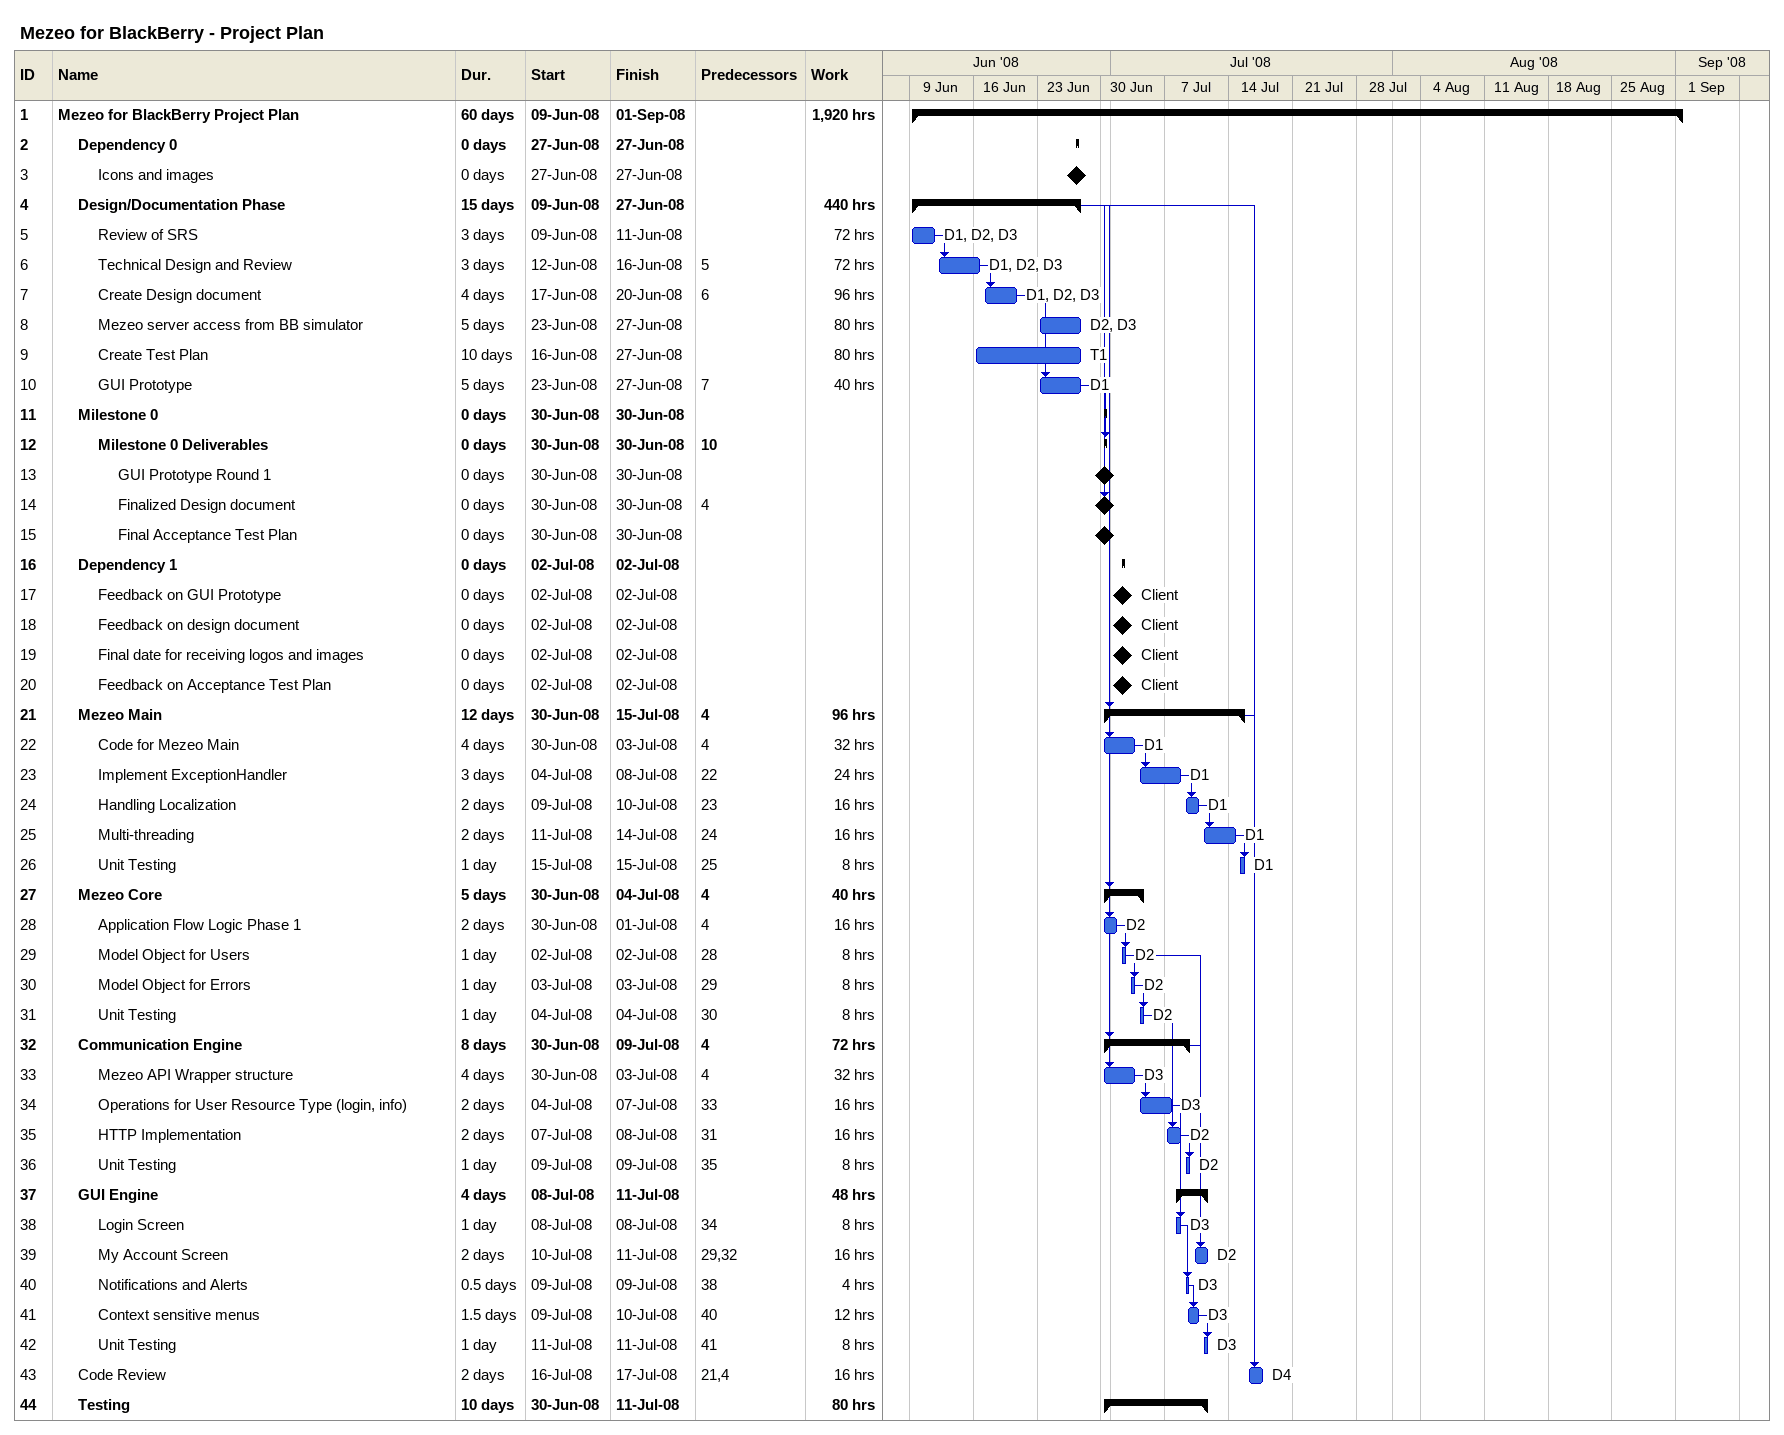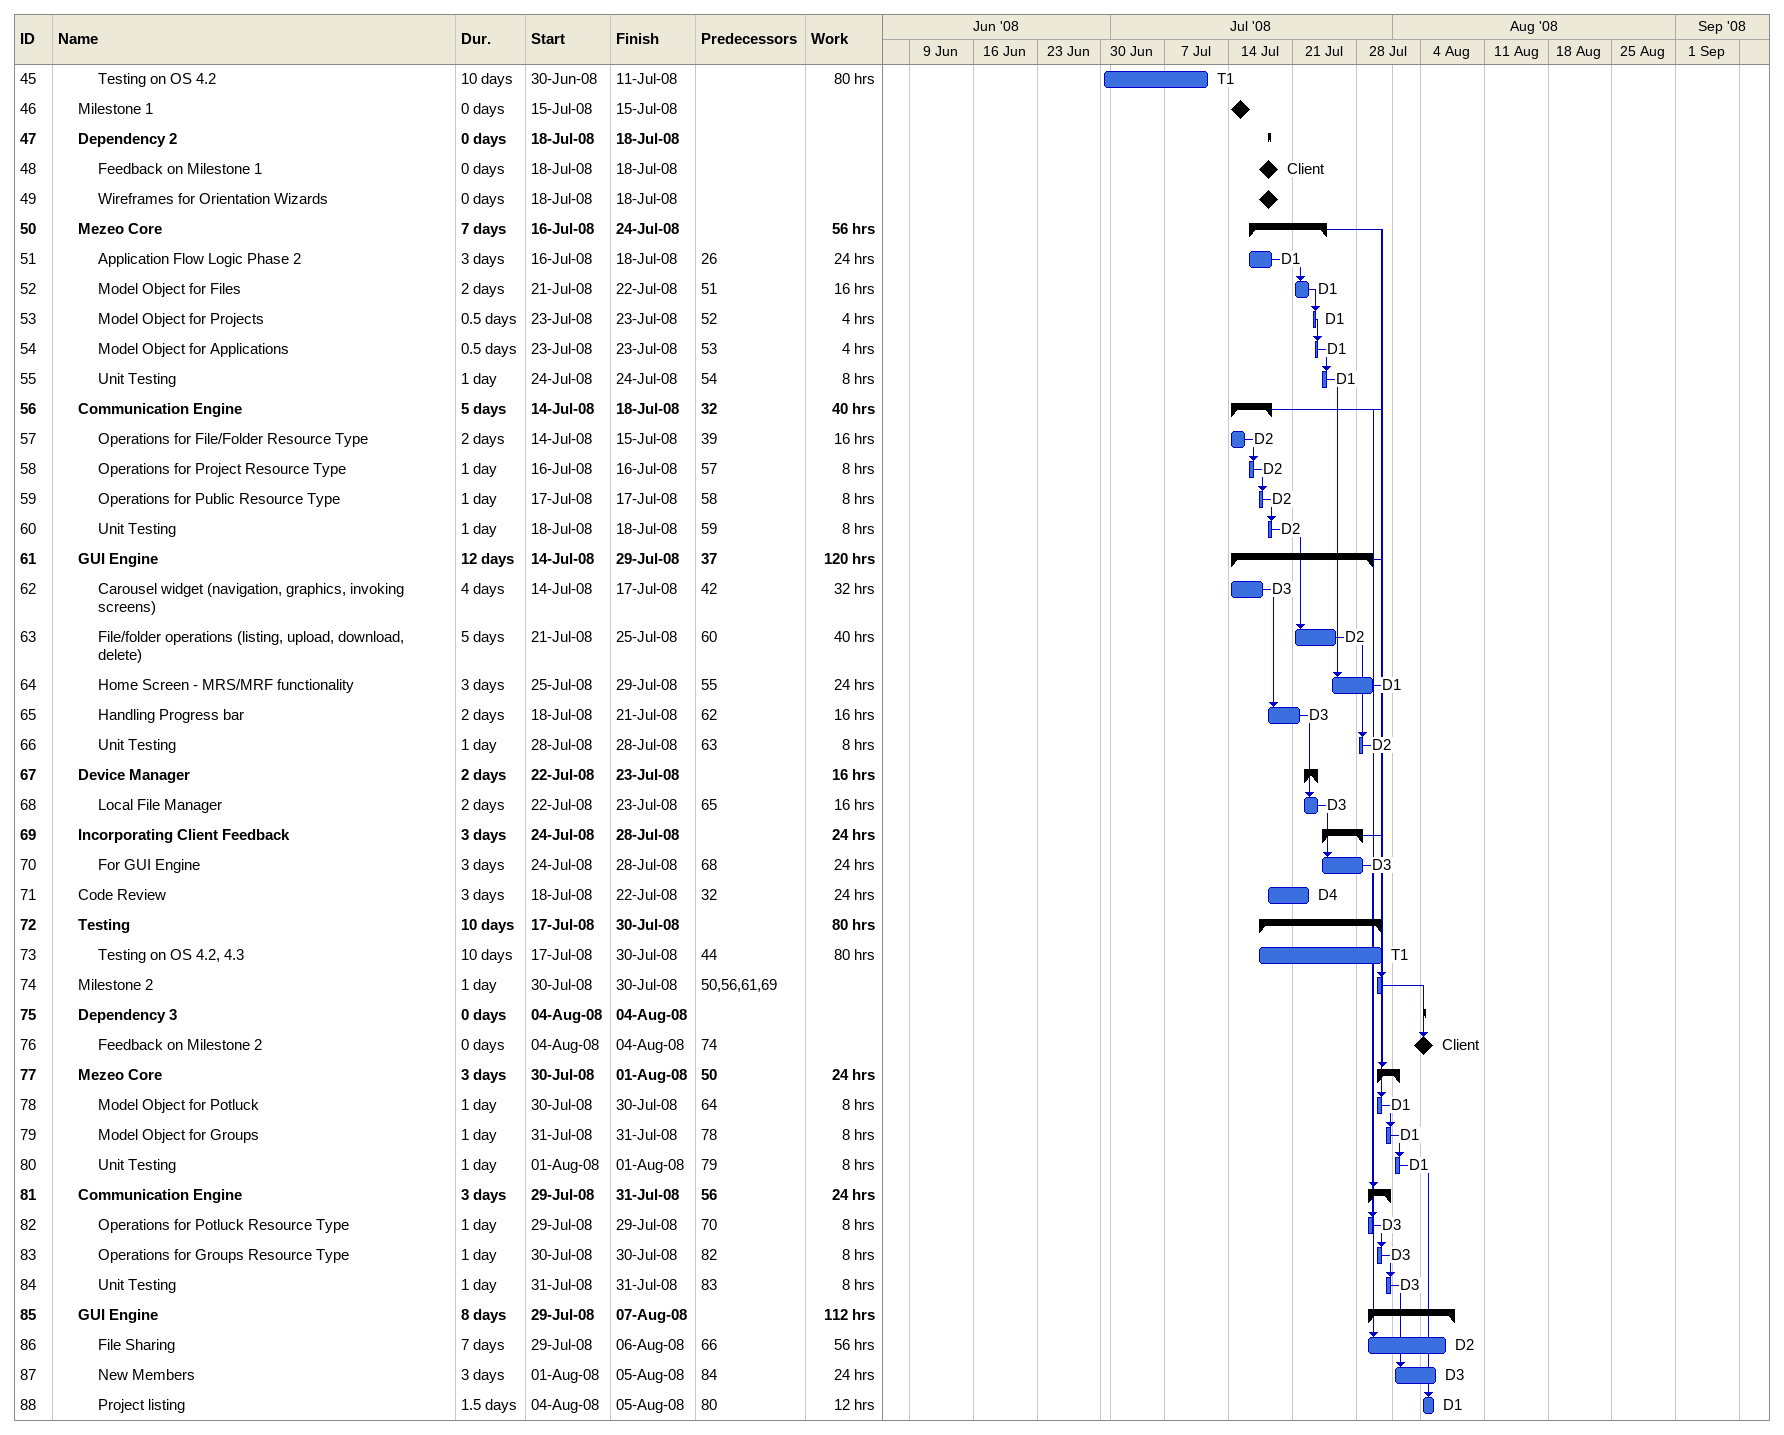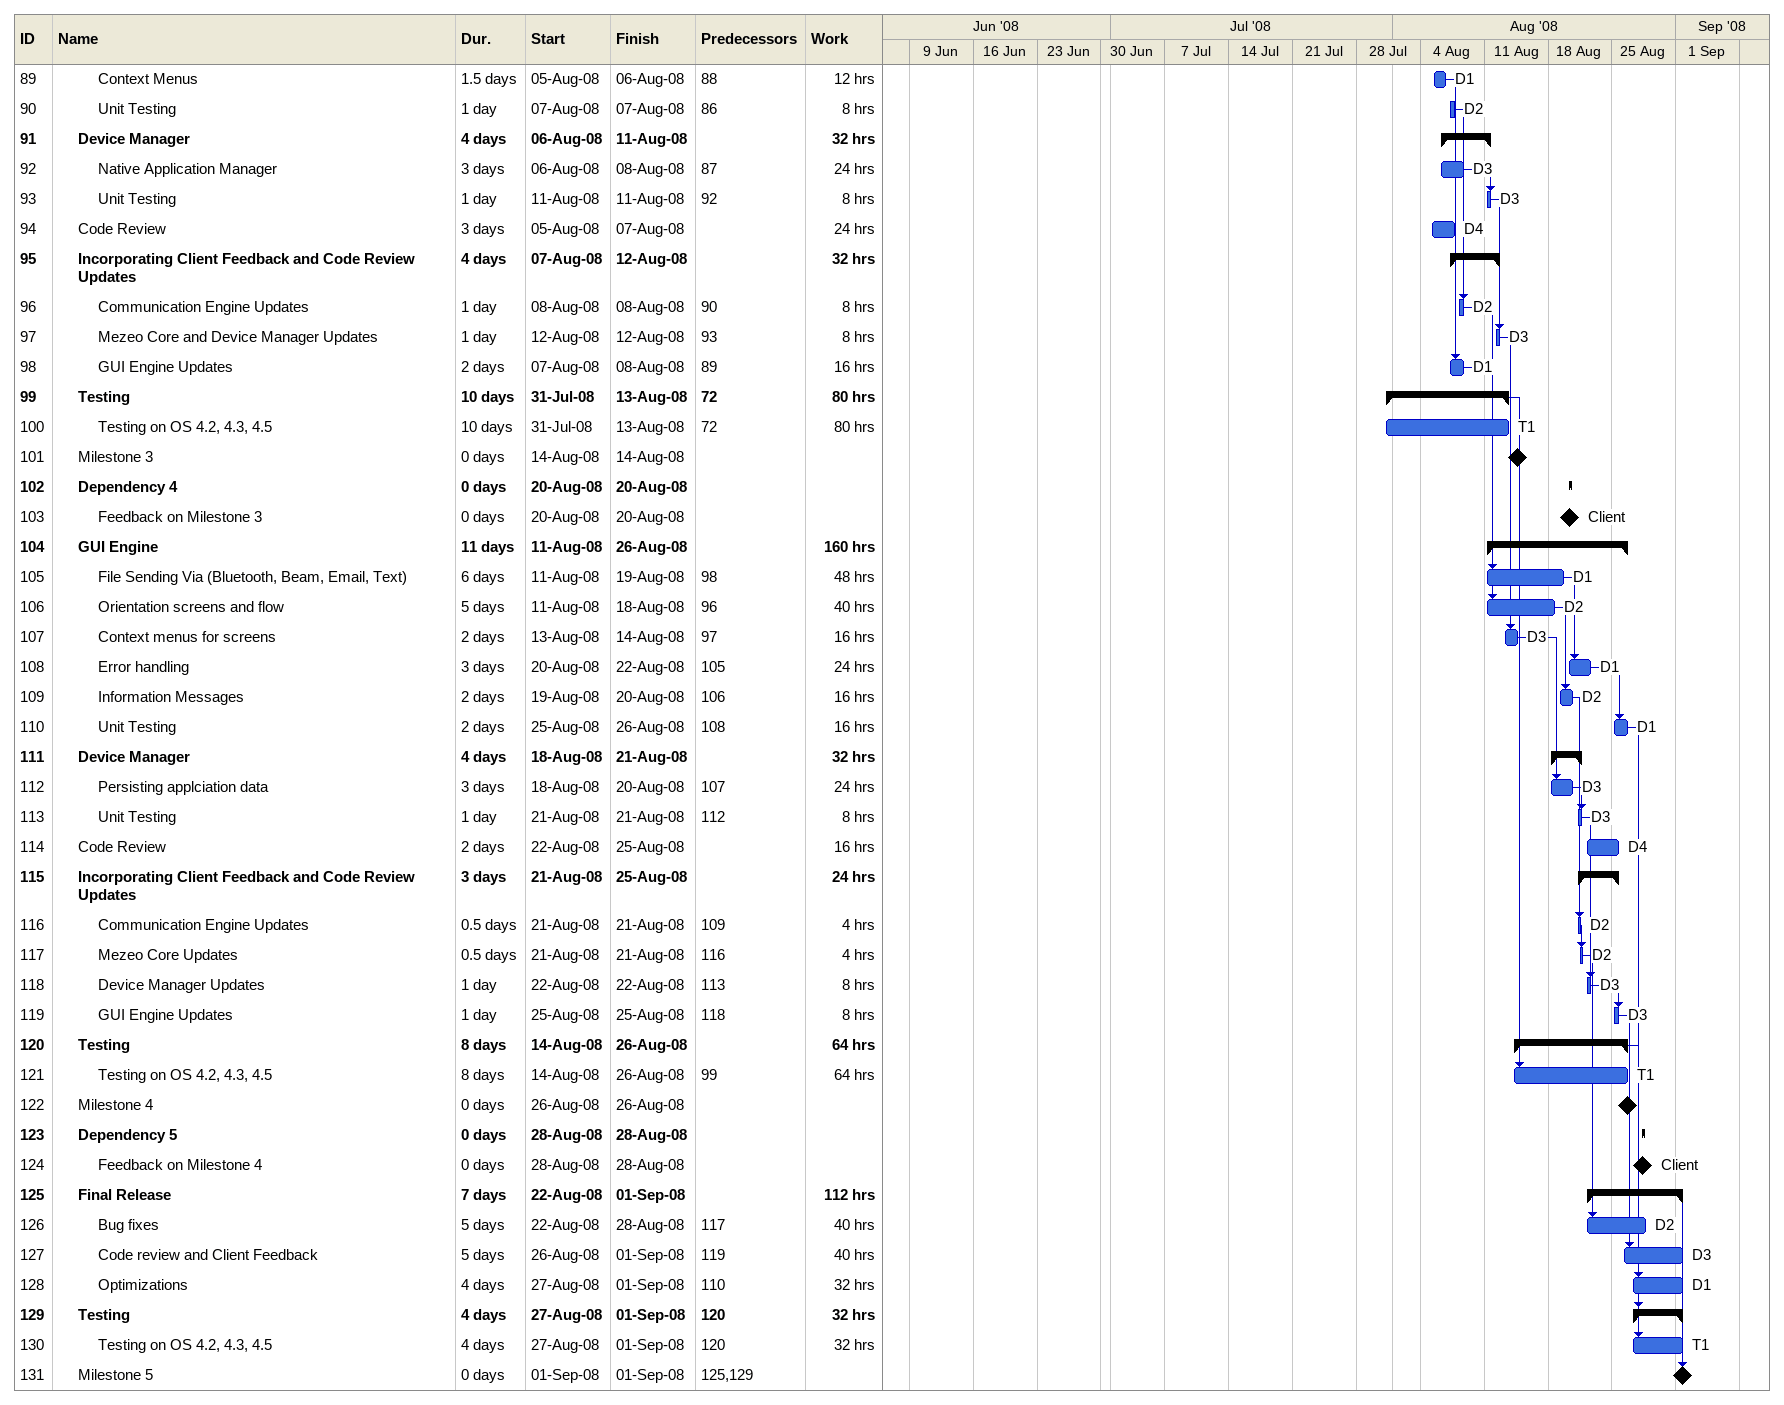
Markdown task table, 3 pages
Mezeo for BlackBerry - Project Plan

| ID | Level | Task | Duration | Start | Finish | Predecessors | Resources | Work (h) |
|---|---|---|---|---|---|---|---|---|
| 1 | 1 | **Mezeo for BlackBerry Project Plan** | 60d | 2008-06-09 | 2008-09-01 |  |  | 1920 |
| 2 | 2 | **Dependency 0** | 0d | 2008-06-27 | 2008-06-27 |  |  |  |
| 3 | 3 | Icons and images | 0d | 2008-06-27 | 2008-06-27 |  |  |  |
| 4 | 2 | **Design/Documentation Phase** | 15d | 2008-06-09 | 2008-06-27 |  |  | 440 |
| 5 | 3 | Review of SRS | 3d | 2008-06-09 | 2008-06-11 |  | D1, D2, D3 | 72 |
| 6 | 3 | Technical Design and Review | 3d | 2008-06-12 | 2008-06-16 | 5 | D1, D2, D3 | 72 |
| 7 | 3 | Create Design document | 4d | 2008-06-17 | 2008-06-20 | 6 | D1, D2, D3 | 96 |
| 8 | 3 | Mezeo server access from BB simulator | 5d | 2008-06-23 | 2008-06-27 |  | D2, D3 | 80 |
| 9 | 3 | Create Test Plan | 10d | 2008-06-16 | 2008-06-27 |  | T1 | 80 |
| 10 | 3 | GUI Prototype | 5d | 2008-06-23 | 2008-06-27 | 7 | D1 | 40 |
| 11 | 2 | **Milestone 0** | 0d | 2008-06-30 | 2008-06-30 |  |  |  |
| 12 | 3 | **Milestone 0 Deliverables** | 0d | 2008-06-30 | 2008-06-30 | 10 |  |  |
| 13 | 4 | GUI Prototype Round 1 | 0d | 2008-06-30 | 2008-06-30 |  |  |  |
| 14 | 4 | Finalized Design document | 0d | 2008-06-30 | 2008-06-30 | 4 |  |  |
| 15 | 4 | Final Acceptance Test Plan | 0d | 2008-06-30 | 2008-06-30 |  |  |  |
| 16 | 2 | **Dependency 1** | 0d | 2008-07-02 | 2008-07-02 |  |  |  |
| 17 | 3 | Feedback on GUI Prototype | 0d | 2008-07-02 | 2008-07-02 |  | Client |  |
| 18 | 3 | Feedback on design document | 0d | 2008-07-02 | 2008-07-02 |  | Client |  |
| 19 | 3 | Final date for receiving logos and images | 0d | 2008-07-02 | 2008-07-02 |  | Client |  |
| 20 | 3 | Feedback on Acceptance Test Plan | 0d | 2008-07-02 | 2008-07-02 |  | Client |  |
| 21 | 2 | **Mezeo Main** | 12d | 2008-06-30 | 2008-07-15 | 4 |  | 96 |
| 22 | 3 | Code for Mezeo Main | 4d | 2008-06-30 | 2008-07-03 | 4 | D1 | 32 |
| 23 | 3 | Implement ExceptionHandler | 3d | 2008-07-04 | 2008-07-08 | 22 | D1 | 24 |
| 24 | 3 | Handling Localization | 2d | 2008-07-09 | 2008-07-10 | 23 | D1 | 16 |
| 25 | 3 | Multi-threading | 2d | 2008-07-11 | 2008-07-14 | 24 | D1 | 16 |
| 26 | 3 | Unit Testing | 1d | 2008-07-15 | 2008-07-15 | 25 | D1 | 8 |
| 27 | 2 | **Mezeo Core** | 5d | 2008-06-30 | 2008-07-04 | 4 |  | 40 |
| 28 | 3 | Application Flow Logic Phase 1 | 2d | 2008-06-30 | 2008-07-01 | 4 | D2 | 16 |
| 29 | 3 | Model Object for Users | 1d | 2008-07-02 | 2008-07-02 | 28 | D2 | 8 |
| 30 | 3 | Model Object for Errors | 1d | 2008-07-03 | 2008-07-03 | 29 | D2 | 8 |
| 31 | 3 | Unit Testing | 1d | 2008-07-04 | 2008-07-04 | 30 | D2 | 8 |
| 32 | 2 | **Communication Engine** | 8d | 2008-06-30 | 2008-07-09 | 4 |  | 72 |
| 33 | 3 | Mezeo API Wrapper structure | 4d | 2008-06-30 | 2008-07-03 | 4 | D3 | 32 |
| 34 | 3 | Operations for User Resource Type (login, info) | 2d | 2008-07-04 | 2008-07-07 | 33 | D3 | 16 |
| 35 | 3 | HTTP Implementation | 2d | 2008-07-07 | 2008-07-08 | 31 | D2 | 16 |
| 36 | 3 | Unit Testing | 1d | 2008-07-09 | 2008-07-09 | 35 | D2 | 8 |
| 37 | 2 | **GUI Engine** | 4d | 2008-07-08 | 2008-07-11 |  |  | 48 |
| 38 | 3 | Login Screen | 1d | 2008-07-08 | 2008-07-08 | 34 | D3 | 8 |
| 39 | 3 | My Account Screen | 2d | 2008-07-10 | 2008-07-11 | 29, 32 | D2 | 16 |
| 40 | 3 | Notifications and Alerts | 0.5d | 2008-07-09 | 2008-07-09 | 38 | D3 | 4 |
| 41 | 3 | Context sensitive menus | 1.5d | 2008-07-09 | 2008-07-10 | 40 | D3 | 12 |
| 42 | 3 | Unit Testing | 1d | 2008-07-11 | 2008-07-11 | 41 | D3 | 8 |
| 43 | 2 | Code Review | 2d | 2008-07-16 | 2008-07-17 | 21, 4 | D4 | 16 |
| 44 | 2 | **Testing** | 10d | 2008-06-30 | 2008-07-11 |  |  | 80 |
| 45 | 3 | Testing on OS 4.2 | 10d | 2008-06-30 | 2008-07-11 |  | T1 | 80 |
| 46 | 2 | Milestone 1 | 0d | 2008-07-15 | 2008-07-15 |  |  |  |
| 47 | 2 | **Dependency 2** | 0d | 2008-07-18 | 2008-07-18 |  |  |  |
| 48 | 3 | Feedback on Milestone 1 | 0d | 2008-07-18 | 2008-07-18 |  | Client |  |
| 49 | 3 | Wireframes for Orientation Wizards | 0d | 2008-07-18 | 2008-07-18 |  |  |  |
| 50 | 2 | **Mezeo Core** | 7d | 2008-07-16 | 2008-07-24 |  |  | 56 |
| 51 | 3 | Application Flow Logic Phase 2 | 3d | 2008-07-16 | 2008-07-18 | 26 | D1 | 24 |
| 52 | 3 | Model Object for Files | 2d | 2008-07-21 | 2008-07-22 | 51 | D1 | 16 |
| 53 | 3 | Model Object for Projects | 0.5d | 2008-07-23 | 2008-07-23 | 52 | D1 | 4 |
| 54 | 3 | Model Object for Applications | 0.5d | 2008-07-23 | 2008-07-23 | 53 | D1 | 4 |
| 55 | 3 | Unit Testing | 1d | 2008-07-24 | 2008-07-24 | 54 | D1 | 8 |
| 56 | 2 | **Communication Engine** | 5d | 2008-07-14 | 2008-07-18 | 32 |  | 40 |
| 57 | 3 | Operations for File/Folder Resource Type | 2d | 2008-07-14 | 2008-07-15 | 39 | D2 | 16 |
| 58 | 3 | Operations for Project Resource Type | 1d | 2008-07-16 | 2008-07-16 | 57 | D2 | 8 |
| 59 | 3 | Operations for Public Resource Type | 1d | 2008-07-17 | 2008-07-17 | 58 | D2 | 8 |
| 60 | 3 | Unit Testing | 1d | 2008-07-18 | 2008-07-18 | 59 | D2 | 8 |
| 61 | 2 | **GUI Engine** | 12d | 2008-07-14 | 2008-07-29 | 37 |  | 120 |
| 62 | 3 | Carousel widget (navigation, graphics, invoking screens) | 4d | 2008-07-14 | 2008-07-17 | 42 | D3 | 32 |
| 63 | 3 | File/folder operations (listing, upload, download, delete) | 5d | 2008-07-21 | 2008-07-25 | 60 | D2 | 40 |
| 64 | 3 | Home Screen - MRS/MRF functionality | 3d | 2008-07-25 | 2008-07-29 | 55 | D1 | 24 |
| 65 | 3 | Handling Progress bar | 2d | 2008-07-18 | 2008-07-21 | 62 | D3 | 16 |
| 66 | 3 | Unit Testing | 1d | 2008-07-28 | 2008-07-28 | 63 | D2 | 8 |
| 67 | 2 | **Device Manager** | 2d | 2008-07-22 | 2008-07-23 |  |  | 16 |
| 68 | 3 | Local File Manager | 2d | 2008-07-22 | 2008-07-23 | 65 | D3 | 16 |
| 69 | 2 | **Incorporating Client Feedback** | 3d | 2008-07-24 | 2008-07-28 |  |  | 24 |
| 70 | 3 | For GUI Engine | 3d | 2008-07-24 | 2008-07-28 | 68 | D3 | 24 |
| 71 | 2 | Code Review | 3d | 2008-07-18 | 2008-07-22 | 32 | D4 | 24 |
| 72 | 2 | **Testing** | 10d | 2008-07-17 | 2008-07-30 |  |  | 80 |
| 73 | 3 | Testing on OS 4.2, 4.3 | 10d | 2008-07-17 | 2008-07-30 | 44 | T1 | 80 |
| 74 | 2 | Milestone 2 | 1d | 2008-07-30 | 2008-07-30 | 50, 56, 61, 69 |  |  |
| 75 | 2 | **Dependency 3** | 0d | 2008-08-04 | 2008-08-04 |  |  |  |
| 76 | 3 | Feedback on Milestone 2 | 0d | 2008-08-04 | 2008-08-04 | 74 | Client |  |
| 77 | 2 | **Mezeo Core** | 3d | 2008-07-30 | 2008-08-01 | 50 |  | 24 |
| 78 | 3 | Model Object for Potluck | 1d | 2008-07-30 | 2008-07-30 | 64 | D1 | 8 |
| 79 | 3 | Model Object for Groups | 1d | 2008-07-31 | 2008-07-31 | 78 | D1 | 8 |
| 80 | 3 | Unit Testing | 1d | 2008-08-01 | 2008-08-01 | 79 | D1 | 8 |
| 81 | 2 | **Communication Engine** | 3d | 2008-07-29 | 2008-07-31 | 56 |  | 24 |
| 82 | 3 | Operations for Potluck Resource Type | 1d | 2008-07-29 | 2008-07-29 | 70 | D3 | 8 |
| 83 | 3 | Operations for Groups Resource Type | 1d | 2008-07-30 | 2008-07-30 | 82 | D3 | 8 |
| 84 | 3 | Unit Testing | 1d | 2008-07-31 | 2008-07-31 | 83 | D3 | 8 |
| 85 | 2 | **GUI Engine** | 8d | 2008-07-29 | 2008-08-07 |  |  | 112 |
| 86 | 3 | File Sharing | 7d | 2008-07-29 | 2008-08-06 | 66 | D2 | 56 |
| 87 | 3 | New Members | 3d | 2008-08-01 | 2008-08-05 | 84 | D3 | 24 |
| 88 | 3 | Project listing | 1.5d | 2008-08-04 | 2008-08-05 | 80 | D1 | 12 |
| 89 | 3 | Context Menus | 1.5d | 2008-08-05 | 2008-08-06 | 88 | D1 | 12 |
| 90 | 3 | Unit Testing | 1d | 2008-08-07 | 2008-08-07 | 86 | D2 | 8 |
| 91 | 2 | **Device Manager** | 4d | 2008-08-06 | 2008-08-11 |  |  | 32 |
| 92 | 3 | Native Application Manager | 3d | 2008-08-06 | 2008-08-08 | 87 | D3 | 24 |
| 93 | 3 | Unit Testing | 1d | 2008-08-11 | 2008-08-11 | 92 | D3 | 8 |
| 94 | 2 | Code Review | 3d | 2008-08-05 | 2008-08-07 |  | D4 | 24 |
| 95 | 2 | **Incorporating Client Feedback and Code Review Updates** | 4d | 2008-08-07 | 2008-08-12 |  |  | 32 |
| 96 | 3 | Communication Engine Updates | 1d | 2008-08-08 | 2008-08-08 | 90 | D2 | 8 |
| 97 | 3 | Mezeo Core and Device Manager Updates | 1d | 2008-08-12 | 2008-08-12 | 93 | D3 | 8 |
| 98 | 3 | GUI Engine Updates | 2d | 2008-08-07 | 2008-08-08 | 89 | D1 | 16 |
| 99 | 2 | **Testing** | 10d | 2008-07-31 | 2008-08-13 | 72 |  | 80 |
| 100 | 3 | Testing on OS 4.2, 4.3, 4.5 | 10d | 2008-07-31 | 2008-08-13 | 72 | T1 | 80 |
| 101 | 2 | Milestone 3 | 0d | 2008-08-14 | 2008-08-14 |  |  |  |
| 102 | 2 | **Dependency 4** | 0d | 2008-08-20 | 2008-08-20 |  |  |  |
| 103 | 3 | Feedback on Milestone 3 | 0d | 2008-08-20 | 2008-08-20 |  | Client |  |
| 104 | 2 | **GUI Engine** | 11d | 2008-08-11 | 2008-08-26 |  |  | 160 |
| 105 | 3 | File Sending Via (Bluetooth, Beam, Email, Text) | 6d | 2008-08-11 | 2008-08-19 | 98 | D1 | 48 |
| 106 | 3 | Orientation screens and flow | 5d | 2008-08-11 | 2008-08-18 | 96 | D2 | 40 |
| 107 | 3 | Context menus for screens | 2d | 2008-08-13 | 2008-08-14 | 97 | D3 | 16 |
| 108 | 3 | Error handling | 3d | 2008-08-20 | 2008-08-22 | 105 | D1 | 24 |
| 109 | 3 | Information Messages | 2d | 2008-08-19 | 2008-08-20 | 106 | D2 | 16 |
| 110 | 3 | Unit Testing | 2d | 2008-08-25 | 2008-08-26 | 108 | D1 | 16 |
| 111 | 2 | **Device Manager** | 4d | 2008-08-18 | 2008-08-21 |  |  | 32 |
| 112 | 3 | Persisting applciation data | 3d | 2008-08-18 | 2008-08-20 | 107 | D3 | 24 |
| 113 | 3 | Unit Testing | 1d | 2008-08-21 | 2008-08-21 | 112 | D3 | 8 |
| 114 | 2 | Code Review | 2d | 2008-08-22 | 2008-08-25 |  | D4 | 16 |
| 115 | 2 | **Incorporating Client Feedback and Code Review Updates** | 3d | 2008-08-21 | 2008-08-25 |  |  | 24 |
| 116 | 3 | Communication Engine Updates | 0.5d | 2008-08-21 | 2008-08-21 | 109 | D2 | 4 |
| 117 | 3 | Mezeo Core Updates | 0.5d | 2008-08-21 | 2008-08-21 | 116 | D2 | 4 |
| 118 | 3 | Device Manager Updates | 1d | 2008-08-22 | 2008-08-22 | 113 | D3 | 8 |
| 119 | 3 | GUI Engine Updates | 1d | 2008-08-25 | 2008-08-25 | 118 | D3 | 8 |
| 120 | 2 | **Testing** | 8d | 2008-08-14 | 2008-08-26 |  |  | 64 |
| 121 | 3 | Testing on OS 4.2, 4.3, 4.5 | 8d | 2008-08-14 | 2008-08-26 | 99 | T1 | 64 |
| 122 | 2 | Milestone 4 | 0d | 2008-08-26 | 2008-08-26 |  |  |  |
| 123 | 2 | **Dependency 5** | 0d | 2008-08-28 | 2008-08-28 |  |  |  |
| 124 | 3 | Feedback on Milestone 4 | 0d | 2008-08-28 | 2008-08-28 |  | Client |  |
| 125 | 2 | **Final Release** | 7d | 2008-08-22 | 2008-09-01 |  |  | 112 |
| 126 | 3 | Bug fixes | 5d | 2008-08-22 | 2008-08-28 | 117 | D2 | 40 |
| 127 | 3 | Code review and Client Feedback | 5d | 2008-08-26 | 2008-09-01 | 119 | D3 | 40 |
| 128 | 3 | Optimizations | 4d | 2008-08-27 | 2008-09-01 | 110 | D1 | 32 |
| 129 | 2 | **Testing** | 4d | 2008-08-27 | 2008-09-01 | 120 |  | 32 |
| 130 | 3 | Testing on OS 4.2, 4.3, 4.5 | 4d | 2008-08-27 | 2008-09-01 | 120 | T1 | 32 |
| 131 | 2 | Milestone 5 | 0d | 2008-09-01 | 2008-09-01 | 125, 129 |  |  |
